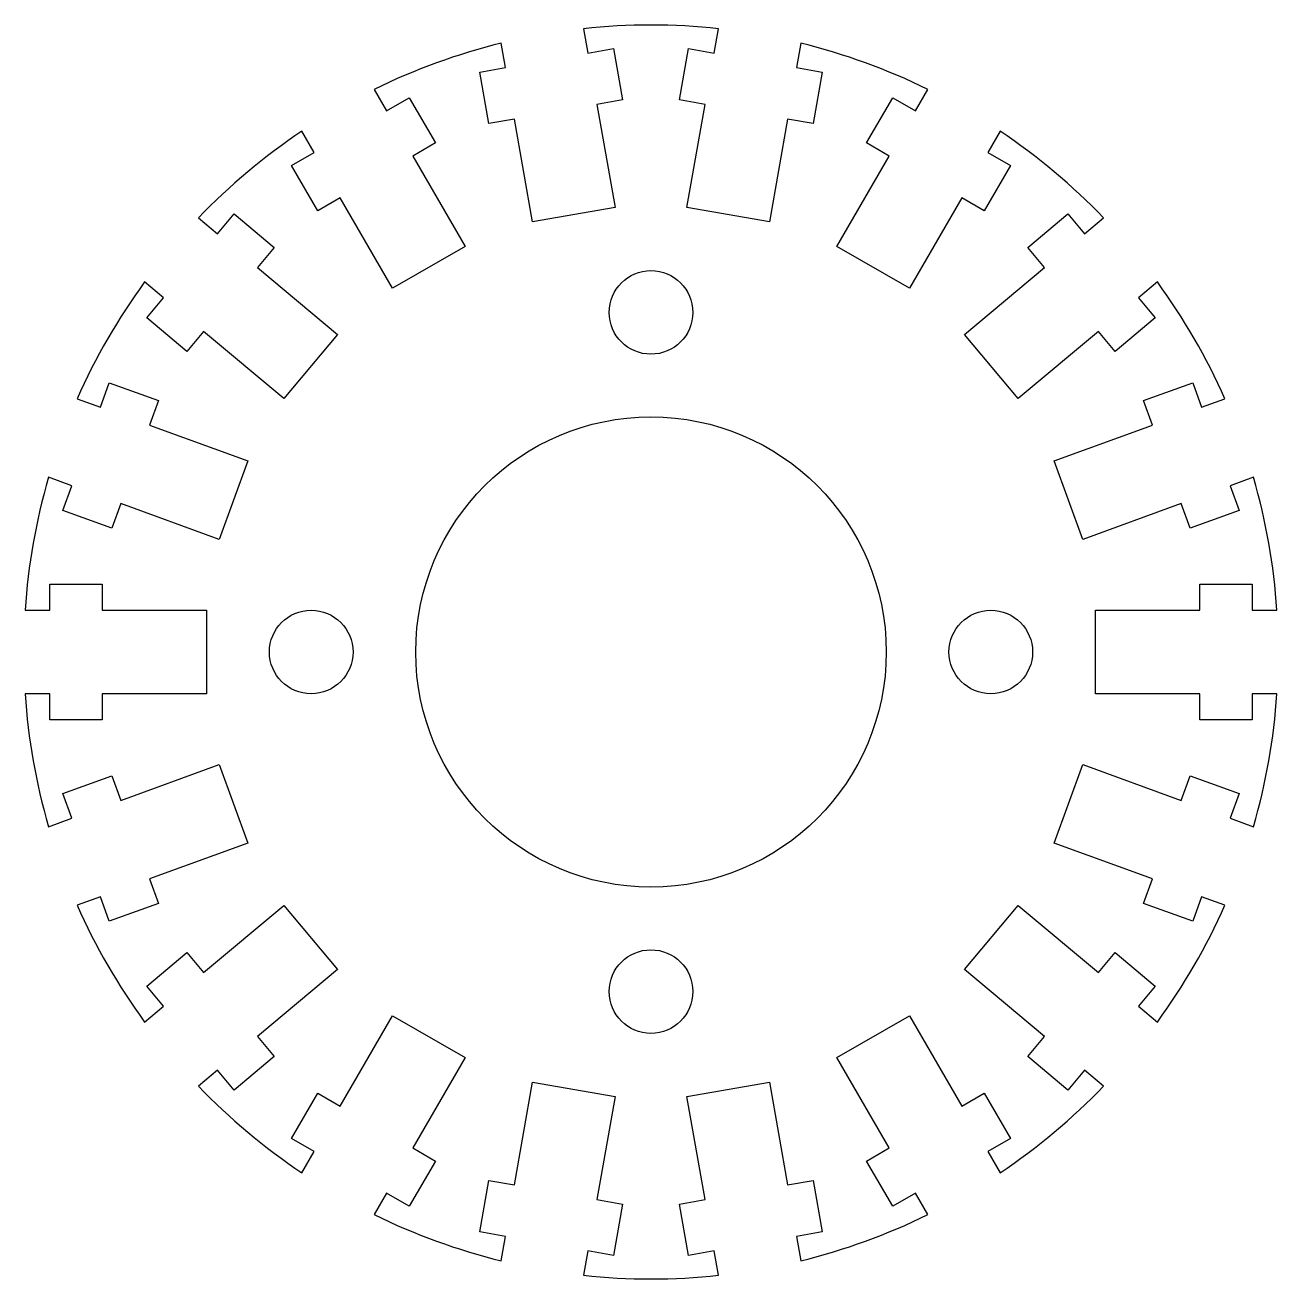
# Model space of a CAD drawing. Header units: millimetres. Extents: x -23.9 to 23.9, y -24 to 24.
import ezdxf

# ---------------------------------------------------------------- set-up
doc = ezdxf.new("R2010")
doc.units = ezdxf.units.MM

msp = doc.modelspace()

# ---------------------------------------------------------------- linework, layer by layer
msp.add_lwpolyline([(-21.066, -9.37), (-21.955, -9.694, 0.053961), (-19.373, -14.167), (-18.647, -13.558), (-19.29, -12.792), (-17.758, -11.507), (-17.115, -12.273), (-14.051, -9.702), (-11.994, -12.153), (-15.058, -14.724), (-14.416, -15.49), (-15.948, -16.776), (-16.591, -16.01), (-17.316, -16.618, 0.053961), (-13.359, -19.938), (-12.886, -19.119), (-13.752, -18.619), (-12.752, -16.887), (-11.886, -17.387), (-9.886, -13.922), (-7.114, -15.522), (-9.114, -18.987), (-8.248, -19.487), (-9.248, -21.219), (-10.114, -20.719), (-10.588, -21.538, 0.053961), (-5.734, -23.305), (-5.57, -22.373), (-6.554, -22.199), (-6.207, -20.229), (-5.222, -20.403), (-4.528, -16.464), (-1.376, -17.02), (-2.071, -20.959), (-1.086, -21.132), (-1.433, -23.102), (-2.418, -22.928), (-2.583, -23.861, 0.053961), (2.583, -23.861), (2.418, -22.928), (1.433, -23.102), (1.086, -21.132), (2.071, -20.959), (1.376, -17.02), (4.528, -16.464), (5.222, -20.403), (6.207, -20.229), (6.554, -22.199), (5.57, -22.373), (5.734, -23.305, 0.053961), (10.588, -21.538), (10.114, -20.719), (9.248, -21.219), (8.248, -19.487), (9.114, -18.987), (7.114, -15.522), (9.886, -13.922), (11.886, -17.387), (12.752, -16.887), (13.752, -18.619), (12.886, -19.119), (13.359, -19.938, 0.053961), (17.316, -16.618), (16.591, -16.01), (15.948, -16.776), (14.416, -15.49), (15.058, -14.724), (11.994, -12.153), (14.051, -9.702), (17.115, -12.273), (17.758, -11.507), (19.29, -12.792), (18.647, -13.558), (19.373, -14.167, 0.053961), (21.955, -9.694), (21.066, -9.37), (20.724, -10.31), (18.844, -9.626), (19.186, -8.686), (15.428, -7.318), (16.522, -4.311), (20.281, -5.679), (20.623, -4.739), (22.502, -5.423), (22.16, -6.363), (23.05, -6.687, 0.053961), (23.947, -1.6), (23, -1.6), (23, -2.6), (21, -2.6), (21, -1.6), (17, -1.6), (17, 1.6), (21, 1.6), (21, 2.6), (23, 2.6), (23, 1.6), (23.947, 1.6, 0.053961), (23.05, 6.687), (22.16, 6.363), (22.502, 5.423), (20.623, 4.739), (20.281, 5.679), (16.522, 4.311), (15.428, 7.318), (19.186, 8.686), (18.844, 9.626), (20.724, 10.31), (21.066, 9.37), (21.955, 9.694, 0.053961), (19.373, 14.167), (18.647, 13.558), (19.29, 12.792), (17.758, 11.507), (17.115, 12.273), (14.051, 9.702), (11.994, 12.153), (15.058, 14.724), (14.416, 15.49), (15.948, 16.776), (16.591, 16.01), (17.316, 16.618, 0.053961), (13.359, 19.938), (12.886, 19.119), (13.752, 18.619), (12.752, 16.887), (11.886, 17.387), (9.886, 13.922), (7.114, 15.522), (9.114, 18.987), (8.248, 19.487), (9.248, 21.219), (10.114, 20.719), (10.588, 21.538, 0.053961), (5.734, 23.305), (5.57, 22.373), (6.554, 22.199), (6.207, 20.229), (5.222, 20.403), (4.528, 16.464), (1.376, 17.02), (2.071, 20.959), (1.086, 21.132), (1.433, 23.102), (2.418, 22.928), (2.583, 23.861, 0.053961), (-2.583, 23.861), (-2.418, 22.928), (-1.433, 23.102), (-1.086, 21.132), (-2.071, 20.959), (-1.376, 17.02), (-4.528, 16.464), (-5.222, 20.403), (-6.207, 20.229), (-6.554, 22.199), (-5.57, 22.373), (-5.734, 23.305, 0.053961), (-10.588, 21.538), (-10.114, 20.719), (-9.248, 21.219), (-8.248, 19.487), (-9.114, 18.987), (-7.114, 15.522), (-9.886, 13.922), (-11.886, 17.387), (-12.752, 16.887), (-13.752, 18.619), (-12.886, 19.119), (-13.359, 19.938, 0.053961), (-17.316, 16.618), (-16.591, 16.01), (-15.948, 16.776), (-14.416, 15.49), (-15.058, 14.724), (-11.994, 12.153), (-14.051, 9.702), (-17.115, 12.273), (-17.758, 11.507), (-19.29, 12.792), (-18.647, 13.558), (-19.373, 14.167, 0.053961), (-21.955, 9.694), (-21.066, 9.37), (-20.724, 10.31), (-18.844, 9.626), (-19.186, 8.686), (-15.428, 7.318), (-16.522, 4.311), (-20.281, 5.679), (-20.623, 4.739), (-22.502, 5.423), (-22.16, 6.363), (-23.05, 6.687, 0.053961), (-23.947, 1.6), (-23, 1.6), (-23, 2.6), (-21, 2.6), (-21, 1.6), (-17, 1.6), (-17, -1.6), (-21, -1.6), (-21, -2.6), (-23, -2.6), (-23, -1.6), (-23.947, -1.6, 0.053961), (-23.05, -6.687), (-22.16, -6.363), (-22.502, -5.423), (-20.623, -4.739), (-20.281, -5.679), (-16.522, -4.311), (-15.428, -7.318), (-19.186, -8.686), (-18.844, -9.626), (-20.724, -10.31)], format="xyb", close=True)
for centre, radius in [((0, 13), 1.6), ((0, 0), 9), ((-13, 0), 1.6), ((13, 0), 1.6), ((0, -13), 1.6)]:
    msp.add_circle(centre, radius)

doc.saveas('drawing.dxf')
